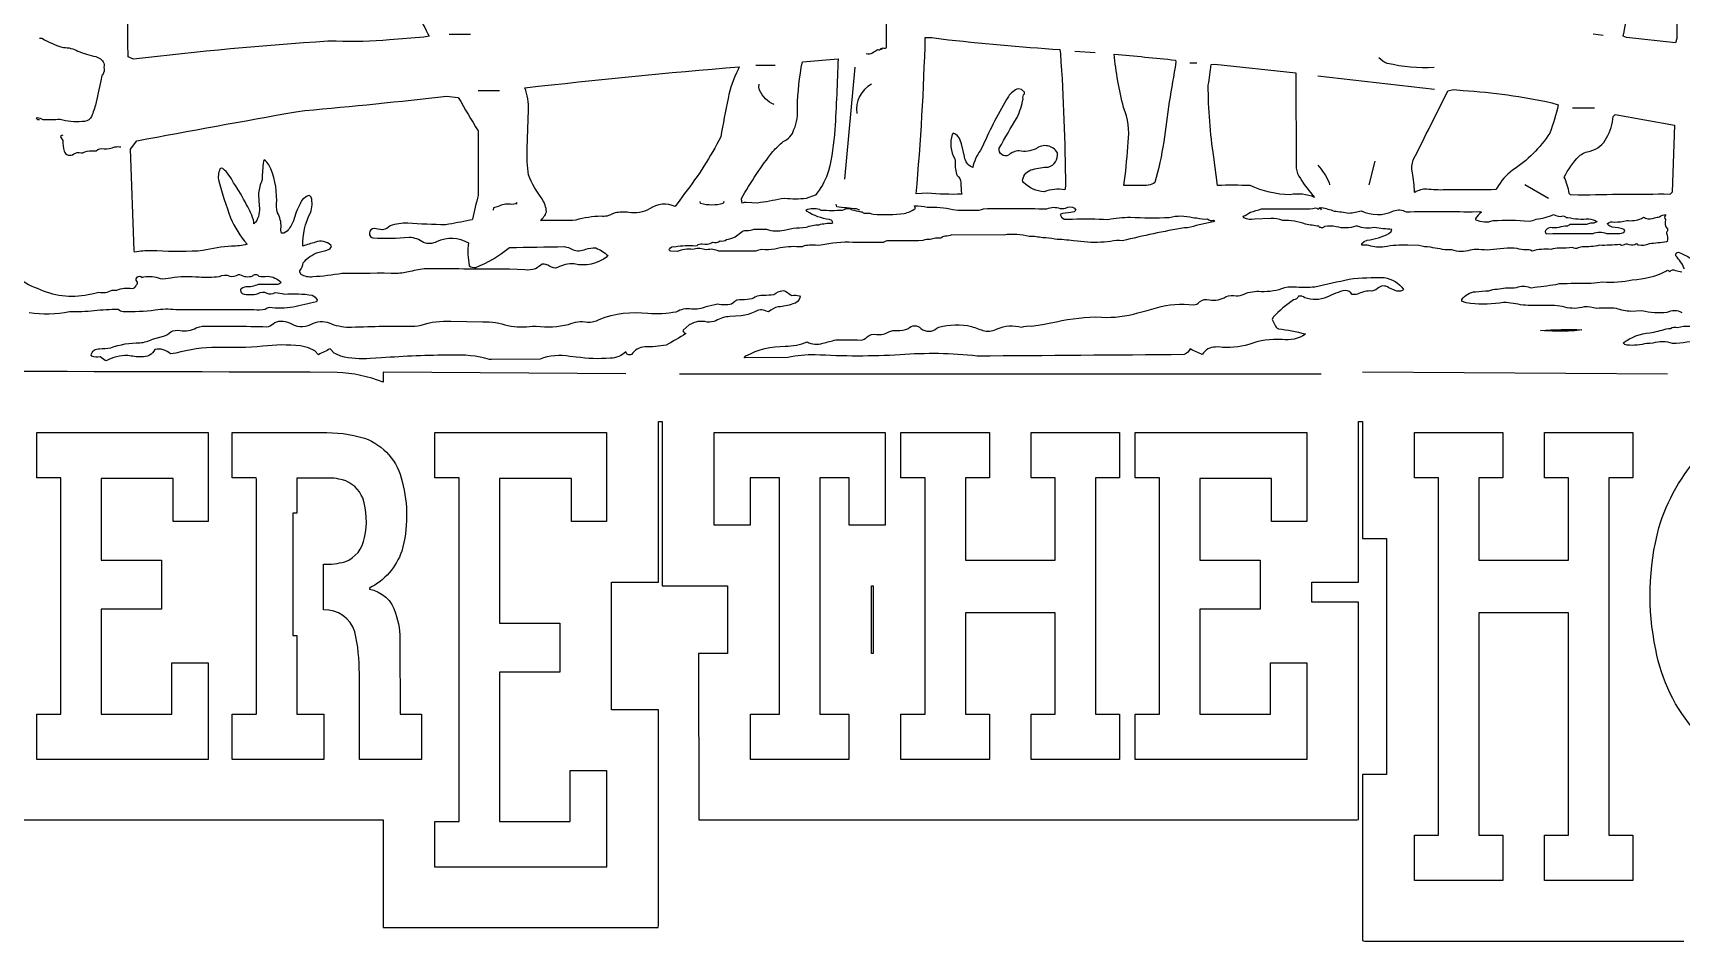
# Model space of a CAD drawing. Extents: x 0.8 to 37.1, y 0.9 to 38.3.
# Drawn here: x 15.48 to 27.27, y 20.42 to 26.91 of the extents above; entities that cross this region are included whole.
import ezdxf

# ---------------------------------------------------------------- set-up
doc = ezdxf.new("R2010")
doc.units = 0
doc.linetypes.add('0', pattern=[0])
doc.layers.add('1', color=7, linetype='0')

msp = doc.modelspace()

# ---------------------------------------------------------------- linework, layer by layer
at = {"layer": '1'}
for p, q in [((18.452263, 26.904205), (18.605034, 26.904205)), ((26.636284, 26.907944), (26.709206, 26.897537)), ((22.927986, 26.782944), (23.073814, 26.772537)), ((20.646706, 26.681992), (20.785606, 26.681992)), ((21.355064, 26.668365), (21.282158, 25.866272)), ((23.750908, 26.699615), (23.802986, 26.699615)), ((24.667564, 26.605865), (25.500908, 26.512115)), ((18.660591, 26.501434), (18.813377, 26.501434)), ((26.490456, 26.376694), (26.646706, 26.376694)), ((25.075447, 25.995178), (25.033104, 25.827454)), ((26.316994, 25.729675), (26.147682, 25.827454)), ((24.692268, 24.471939), (20.099876, 24.471939)), ((27.168343, 24.471939), (24.987144, 24.487808))]:
    msp.add_line(p, q, dxfattribs=at)
for points in [[(16.15583, 26.773909, -0.02275), (16.167046, 27.292971), (16.169477, 27.375727), (16.170525, 27.458511), (16.198296, 27.47348, 0.009543), (17.748619, 27.68248), (17.800467, 27.632086, -0.064839), (18.133032, 27.206226, -0.018976), (18.308968, 26.891327), (18.271141, 26.883774), (18.026039, 26.863144, -0.036324), (17.643438, 26.854904), (17.585308, 26.854103, 0.012791), (16.193424, 26.726166), (16.156303, 26.742233)], [(26.85273, 26.891296, -0.021559), (26.965965, 27.378662, 0.137972), (27.082314, 27.601837), (27.092293, 27.604111), (27.217247, 27.591232), (27.220772, 27.572388), (27.221703, 27.495071, -0.012513), (27.236828, 26.9816), (27.235069, 26.872498), (27.225273, 26.843216), (26.876076, 26.881241)], [(22.804405, 26.05603, 0.45452), (22.651381, 26.085011, -0.168383), (22.529713, 26.070507, 0.174423), (22.453831, 26.039373, -0.64114), (22.388857, 26.087992, -0.009546), (22.515305, 26.309202, 0.076529), (22.558397, 26.442669, -0.297006), (22.568748, 26.478668), (22.567924, 26.490692), (22.546928, 26.509583), (22.525246, 26.514389, 0.177731), (22.453613, 26.459368, 0.033379), (22.271446, 26.10643), (22.252251, 26.071243, 0.112379), (22.19915, 25.950668, -0.256031), (22.142632, 26.013039), (22.138481, 26.028427), (22.118538, 26.119034), (22.109673, 26.146255, 0.28615), (22.057457, 26.195282), (22.051353, 26.187256, 0.20289), (22.06942, 26.012741), (22.072334, 26.001648, 0.06059), (22.081352, 25.903244), (22.087303, 25.893326, -0.208876), (22.114586, 25.843872), (22.116066, 25.779068), (22.119637, 25.759933, -0.028298), (21.873102, 25.766216), (21.833569, 25.765837), (21.794106, 25.763458, 0.015042), (21.859428, 26.881577), (21.905693, 26.88089), (21.971809, 26.870529, 0.009293), (22.822456, 26.793869), (22.826042, 26.763763, -0.015631), (22.861872, 25.818283), (22.857414, 25.791367, 0.123346), (22.709831, 25.777664, -0.175551), (22.561918, 25.842453), (22.557589, 25.851282), (22.555092, 25.860794, -0.327188), (22.628838, 25.937019, -0.06333), (22.738743, 25.954184, 0.387432)], [(19.622154, 25.619827, -0.175697), (19.539749, 25.602446, 0.060623), (19.359657, 25.57428), (19.334877, 25.57132), (19.105278, 25.570816, 0.119681), (19.149467, 25.633408, 0.126083), (19.117188, 25.726315, -0.062436), (19.020546, 25.897354, -0.046455), (19.011726, 26.086136), (19.020439, 26.362259, 0.088881), (18.994774, 26.521103, -0.007502), (20.526955, 26.671387), (20.520409, 26.651703, 0.074342), (20.448805, 26.445574, 0.008946), (20.396156, 26.169861, -0.046161), (20.137123, 25.764832), (20.103462, 25.718033), (20.070534, 25.670715, 0.278792), (19.886147, 25.654634, -0.161624), (19.738441, 25.629196, 0.091236), (19.639828, 25.625931)], [(20.979912, 26.707077), (21.235435, 26.728958, -0.004084), (21.21299, 26.220783, -0.038746), (21.167339, 25.926453, -0.091361), (21.085962, 25.770813), (21.076591, 25.754547, -0.094109), (21.070595, 25.754135), (21.007103, 25.729126, -0.050995), (20.853081, 25.72905), (20.82795, 25.727554, -0.022885), (20.659767, 25.696671), (20.577644, 25.700119, 0.082561), (20.54789, 25.696503, -0.036128), (20.544304, 25.72818, -0.040122), (20.768404, 26.064209, -0.03641), (20.842278, 26.136841, 0.22325), (20.919844, 26.222496, 0.122027), (20.944748, 26.381548, -0.044734)], [(23.308571, 26.098465), (23.310799, 26.131266, 0.131635), (23.27758, 26.37999, -0.038988), (23.210609, 26.761765, -0.002924), (23.649057, 26.719315), (23.652504, 26.704758, 0.013238), (23.564785, 26.134176, -0.030854), (23.502037, 25.843063, -0.1592), (23.404211, 25.822008, 0.000509), (23.280479, 25.822359, 0.01365)], [(23.923317, 26.025269, -0.038371), (23.883842, 26.539642, 0.016997), (23.90374, 26.687332), (23.931145, 26.690277), (24.51107, 26.628983), (24.511467, 25.945938, 0.115663), (24.542614, 25.87262, 0.052614), (24.644508, 25.736984, 0.150412), (24.469299, 25.755596, -0.105464), (24.182564, 25.821732, 0.013408), (23.949272, 25.822357)], [(17.513664, 25.343491, 0.006728), (17.58869, 25.363493, 0.162108), (17.610588, 25.385361), (17.606819, 25.394394, 0.296386), (17.495729, 25.416183, 0.019051), (17.406029, 25.388885, -0.128361), (17.46104, 25.627666, 0.142514), (17.466774, 25.739044), (17.453255, 25.751343, 0.240693), (17.386803, 25.691582, 0.069427), (17.338865, 25.569401, -0.089933), (17.293907, 25.495529), (17.270409, 25.480515), (17.25251, 25.480118, -0.106662), (17.250547, 25.524113, 0.135233), (17.225645, 25.627178, -0.110606), (17.218992, 25.715942, 0.116932), (17.162918, 25.970657, 0.108896), (17.130013, 26.0047), (17.12429, 25.994888, 0.019526), (17.114784, 25.865555), (17.111015, 25.848816, 0.104492), (17.088661, 25.756165), (17.093742, 25.67598, -0.178591), (17.068535, 25.559311), (17.056129, 25.549103), (17.056587, 25.561096, 0.082562), (17.003044, 25.683578, 0.043141), (16.910759, 25.84108, 0.115297), (16.832832, 25.943405), (16.821983, 25.945602), (16.812904, 25.940384, 0.148199), (16.804146, 25.853119, 0.017409), (16.889103, 25.591051, 0.078852), (17.00695, 25.402023, -0.064934), (16.896778, 25.388306, 0.040449), (16.690056, 25.356689), (16.655342, 25.352386, -0.021075), (16.319315, 25.35578, 0.043705), (16.202858, 25.344742), (16.199898, 25.358292), (16.174309, 26.083191), (16.218494, 26.141911, -0.001115), (17.356445, 26.350145), (17.420076, 26.358635, 0.006759), (18.434778, 26.46106), (18.518364, 26.452713, 0.010094), (18.660439, 26.212357), (18.660789, 25.751648, 0.013149), (18.620155, 25.58107), (18.616615, 25.575638), (18.600288, 25.57431, -0.013564), (18.427864, 25.54068, -0.014037), (18.15658, 25.552559, 0.075477), (18.029762, 25.534576, -0.173742), (17.977058, 25.505524), (17.929619, 25.511917, 0.930524), (17.899626, 25.449224), (17.907383, 25.446844, 0.035889), (18.166264, 25.452654, -0.147498), (18.268496, 25.416885, 0.208172), (18.365868, 25.422161, -0.258597), (18.590462, 25.411011, 0.081959), (18.596947, 25.24855, 0.234053), (18.643135, 25.23608, 0.076946), (18.88456, 25.378357, -0.000351), (19.275848, 25.384613, -0.115595), (19.335495, 25.363533, 0.193497), (19.430904, 25.366463, -0.103333), (19.502083, 25.375275, -0.085636), (19.587868, 25.321136), (19.582085, 25.311478, -0.218316), (19.346329, 25.260969, 0.150594), (19.228334, 25.235147, -0.264007), (19.170908, 25.245445, 0.161368), (19.117744, 25.258606, 0.018254), (19.070717, 25.225388, -0.077955), (18.994377, 25.218063), (18.885353, 25.224762, -0.004607), (18.303164, 25.226995, 0.056797), (18.187195, 25.209734, -0.043761), (18.088432, 25.19368, 0.002161), (17.685999, 25.193024, -0.032423), (17.47846, 25.168531, -0.168317), (17.39341, 25.185394), (17.383492, 25.202881), (17.385735, 25.212799, 0.14999), (17.408318, 25.269821, -0.133183)], [(25.344261, 25.913315, -0.138385), (25.350626, 26.006193, 0.001258), (25.597923, 26.498232), (25.637428, 26.509109), (25.706234, 26.501802, -0.036502), (26.340492, 26.414551), (26.387474, 26.398926, -0.032488), (26.32729, 26.196835, -0.105357), (26.05938, 25.931612, 0.10984), (25.949043, 25.803162), (25.941231, 25.794403), (25.906898, 25.791306), (25.578667, 25.79071, -0.043831), (25.446272, 25.796202, 0.142044), (25.362267, 25.772598), (25.359138, 25.775528, 0.03613)], [(26.794975, 26.330215), (27.21859, 26.253113), (27.20182, 25.77475), (27.185858, 25.758911, 0.006148), (26.530376, 25.752123), (26.474495, 25.754196), (26.465706, 25.765152, 0.075697), (26.430092, 25.882828, -0.075455), (26.53598, 26.031641, -0.139166), (26.616297, 26.068316, 0.224321), (26.733257, 26.162659, 0.115669), (26.779228, 26.316772)], [(22.91288, 25.582397, -0.017506), (23.165871, 25.579834, -0.036863), (23.326689, 25.595228, 0.020483), (23.60482, 25.593323, -0.136942), (23.771198, 25.592485), (23.786182, 25.591089), (23.801231, 25.591324, 0.123749), (23.877693, 25.58371, 0.298733), (23.921099, 25.573807), (23.925709, 25.571522), (23.928764, 25.567383), (23.917549, 25.562271), (23.797005, 25.537048, -0.114669), (23.713293, 25.51967, 0.017967), (23.270958, 25.426285, 0.083177), (23.183878, 25.421913), (23.139385, 25.417749, -0.064134), (22.948524, 25.424314), (22.919868, 25.426764, 0.021725), (22.786446, 25.437286, 0.081513), (22.69973, 25.446854, 0.058498), (22.603477, 25.45787, 0.099264), (22.421898, 25.467926), (22.049187, 25.46814, -0.105579), (22.000427, 25.458839, 0.117399), (21.971153, 25.445755, 0.119864), (21.894966, 25.43512, 0.183308), (21.8424, 25.427765, -0.014727), (21.585625, 25.426956), (21.576683, 25.424805, -0.236259), (21.538643, 25.414627), (21.340385, 25.415421, 0.063814), (21.112005, 25.394285), (21.086123, 25.39282, 0.097821), (20.992992, 25.389498), (20.977135, 25.383377), (20.938753, 25.384533, 0.075337), (20.782757, 25.366531, -0.067077), (20.689785, 25.363836, 0.098409), (20.647636, 25.351486, 0.002742), (20.381584, 25.352707, 0.165039), (20.295324, 25.362581), (20.279938, 25.364138, 0.193998), (20.195, 25.363922, 0.135581), (20.085106, 25.35112), (20.037819, 25.353317, -0.648966), (20.028101, 25.367155, -0.354016), (20.067955, 25.384323, -0.071254), (20.217253, 25.390797), (20.226892, 25.39324, -0.246321), (20.263327, 25.40452, 0.198934), (20.338219, 25.41684, 0.205223), (20.392326, 25.425125, 0.214296), (20.436333, 25.435928, 0.069244), (20.497978, 25.454224), (20.548988, 25.491928, -0.243143), (20.582062, 25.499176, 0.09262), (20.63282, 25.510162), (20.722832, 25.509109, 0.133367), (20.849783, 25.503035), (20.882101, 25.509295), (20.913853, 25.517981, 0.009805), (21.006264, 25.522919, -0.102664), (21.098824, 25.541641, -0.083495), (21.1912, 25.551804), (21.19857, 25.557266), (21.189705, 25.570633), (21.173759, 25.579025, -0.112715), (21.013512, 25.63707), (21.007393, 25.648102, -0.159277), (21.103218, 25.653046), (21.106514, 25.648926), (21.112907, 25.646042, 0.021509), (21.266678, 25.645983, -0.12106), (21.317238, 25.657816), (21.324089, 25.654409), (21.32975, 25.649261, -0.032229), (21.398272, 25.632706), (21.408531, 25.633194, 0.382175), (21.43784, 25.625406, -0.08918), (21.487389, 25.616669, 0.047129), (21.709162, 25.622482, 0.098453), (21.788826, 25.658066), (21.782707, 25.676208, -0.074472), (21.87368, 25.666168, -0.077235), (22.056707, 25.650206), (22.091799, 25.646278, 0.012043), (22.245169, 25.646683), (22.260607, 25.650566), (22.275505, 25.656174, -0.01079), (22.728136, 25.655153, -0.201582), (22.823923, 25.657539), (22.836784, 25.656662), (22.849638, 25.657635), (22.862223, 25.660437, -0.299512), (22.926649, 25.659544), (22.931864, 25.653038), (22.935448, 25.645508), (22.92466, 25.634491), (22.899895, 25.62822), (22.841667, 25.621048), (22.824898, 25.615707, 0.247945), (22.852667, 25.581547), (22.860542, 25.58049)], [(25.310936, 25.394547, 0.061381), (25.143963, 25.382544, -0.117004), (25.032997, 25.392757, 0.073403), (24.981087, 25.395493), (24.982384, 25.407928), (24.997917, 25.42131), (25.021461, 25.430634, 0.07125), (25.176552, 25.477829), (25.192543, 25.491959), (25.197716, 25.507843, -0.028205), (25.072029, 25.520647, -0.132203), (24.950127, 25.531403), (24.939568, 25.531662, -0.158838), (24.799265, 25.527382, 0.094124), (24.715172, 25.52803, -0.468363), (24.673668, 25.530487, 0.00481), (24.580025, 25.544403, 0.111089), (24.416847, 25.572128, 0.113691), (24.33149, 25.585159), (24.215294, 25.58078, -0.161081), (24.138145, 25.590363), (24.134071, 25.601974, 0.068805), (24.184959, 25.632202, 0.015988), (24.264671, 25.654556, -0.007359), (24.609152, 25.655548), (24.630634, 25.658289), (24.651802, 25.662857), (24.660393, 25.661072, 0.778465), (24.681602, 25.666077), (24.691628, 25.647064, -0.117986), (24.693489, 25.66362, -0.055304), (24.784462, 25.639313, -0.019339), (24.889595, 25.624283, 0.040529), (24.978249, 25.641739, 0.235384), (25.209436, 25.640955, -0.212836), (25.298775, 25.634018, -0.010697), (25.772011, 25.633514), (25.82621, 25.635071), (25.837334, 25.631927, 0.057903), (25.794624, 25.586884), (25.794846, 25.581974), (25.796972, 25.577543, 0.199449), (25.921776, 25.571091, -0.036217), (26.178743, 25.567762, 0.101843), (26.230049, 25.581894, 0.099418), (26.354111, 25.615179, 0.236205), (26.423098, 25.604324, -0.20941), (26.44413, 25.593857), (26.456177, 25.594337, 0.087626), (26.605238, 25.584299, -0.126957), (26.665916, 25.563004), (26.661524, 25.561956, -0.148469), (26.619129, 25.551653), (26.604048, 25.547714), (26.589439, 25.542282, -0.005699), (26.476892, 25.544037, 0.145762), (26.453819, 25.531662, 0.090226), (26.39189, 25.52084, -0.067303), (26.328894, 25.521471, 0.262351), (26.293571, 25.49324), (26.295174, 25.48201), (26.306602, 25.476868, -0.006763), (26.636086, 25.478701, -0.215868), (26.732368, 25.477982, 0.018375), (26.840736, 25.480118), (26.85717, 25.485779), (26.863991, 25.496429), (26.859657, 25.508057, 0.053982), (26.772066, 25.524809, -0.126016), (26.741737, 25.542648), (26.740532, 25.550232, -0.256291), (26.788637, 25.560932, 0.074906), (26.877251, 25.572189, 0.128784), (26.983513, 25.585983, -0.524823), (27.011602, 25.588238, 0.21327), (27.076794, 25.591362, -0.015612), (27.111549, 25.597809, -0.241603), (27.156395, 25.61261), (27.147636, 25.595337, 0.241775), (27.15522, 25.578232, 0.28752), (27.168362, 25.51108, -0.27755), (27.162956, 25.488235), (27.161354, 25.481232, -0.154153), (27.166449, 25.421654), (27.162308, 25.418301, -0.006562), (27.038216, 25.404692, -0.167399), (26.959908, 25.396011, 0.590319), (26.936304, 25.398558, -0.219301), (26.882708, 25.402403, 0.226994), (26.859613, 25.396891, -0.283456), (26.827629, 25.399902, -0.032345), (26.682686, 25.394318, -0.06667), (26.558754, 25.383209), (26.529808, 25.375458, -0.324806), (26.490242, 25.379364, -0.072098), (26.396107, 25.374992, 0.062397), (26.333458, 25.364166, 0.095907), (26.201088, 25.353302, 0.165284), (26.153326, 25.362141, -0.119674), (26.094643, 25.372192, 0.053638), (25.900215, 25.360989, -0.048902), (25.818993, 25.365372), (25.785988, 25.364716), (25.757729, 25.359665, -0.167934), (25.626945, 25.36174), (25.61393, 25.362778, -0.137311), (25.542168, 25.370132, -0.070797), (25.472664, 25.381683, -0.078459), (25.390251, 25.393829)], [(25.174553, 25.090988, 0.37438), (25.094185, 25.085779, -0.225668), (25.03784, 25.067802, 0.103592), (24.950821, 25.044878, -0.099099), (24.913765, 25.042297, 0.263775), (24.86372, 25.071627, 0.074096), (24.731718, 25.022406, -0.187588), (24.574394, 25.018707, 0.255928), (24.530205, 25.029343, -0.255335), (24.492592, 25.004913, 0.04219), (24.348412, 24.881271), (24.340431, 24.863495), (24.358681, 24.825851, 0.197875), (24.386541, 24.798008, -0.023123), (24.575752, 24.76091), (24.578636, 24.757523, -0.182369), (24.412331, 24.719652, 0.112719), (24.173622, 24.68512, -0.103607), (23.958443, 24.667099), (23.936531, 24.666534, 0.283356), (23.84095, 24.612518, -0.010906), (23.755165, 24.652908, -0.139407), (23.711876, 24.612793, -0.000599), (22.230665, 24.601412, 0.049116), (21.678585, 24.610237, -0.028724), (21.070215, 24.611488, 0.047361), (20.876747, 24.592102), (20.562889, 24.589951), (20.576378, 24.60257, -0.130176), (20.856934, 24.672068, 0.089604), (21.013695, 24.703812, 0.203709), (21.125895, 24.694143, 0.012352), (21.219856, 24.718414, -0.021956), (21.396357, 24.715878, 0.182589), (21.443014, 24.738791, -0.238375), (21.511114, 24.755718, 0.156239), (21.599159, 24.775726, -0.130426), (21.657057, 24.785318, 0.084889), (21.73806, 24.798294, -0.460463), (21.828176, 24.798904, 0.358626), (21.942787, 24.801331), (21.955742, 24.808487, -0.124525), (22.189791, 24.81399, 0.014724), (22.283871, 24.781626, 0.164107), (22.373442, 24.797207, -0.173073), (22.547676, 24.807755, -0.137259), (22.617989, 24.816391), (22.697044, 24.827866), (22.757729, 24.839096, -0.046526), (23.077171, 24.883087), (23.119354, 24.880381, 0.092125), (23.380634, 24.911804), (23.447395, 24.928797), (23.513771, 24.947235, -0.102262), (23.778776, 24.968317, 0.200202), (23.821278, 24.988972, -0.253813), (23.892185, 25.004526, 0.187363), (24.011957, 25.027103, -0.149002), (24.084063, 25.033243, 0.128614), (24.139458, 25.045881, -0.111457), (24.261189, 25.064783, 0.099961), (24.430916, 25.092361, -0.090802), (24.515274, 25.096495, 0.020459), (24.645607, 25.097229, 0.000434), (24.892542, 25.152803, -0.036223), (25.143143, 25.163534, -0.20294), (25.280296, 25.078629), (25.273201, 25.070724, -0.169626), (25.219856, 25.070282)], [(20.299522, 24.844772, 0.211231), (20.170723, 24.825165), (20.126534, 24.787567), (20.12516, 24.782227, 0.099294), (20.146996, 24.762726, -0.023285), (20.004448, 24.681015, -0.062714), (19.851877, 24.668442, 0.219073), (19.756983, 24.614422, -0.562043), (19.717737, 24.633255, -0.201003), (19.60449, 24.587362, -0.063489), (19.362022, 24.595184), (19.316063, 24.59935, 0.132928), (19.102867, 24.580017), (18.755257, 24.577469), (18.742149, 24.578217, 0.085615), (18.464108, 24.607653, 0.021353), (17.968012, 24.58847), (17.886602, 24.584919, -0.080278), (17.6782, 24.600555), (17.631126, 24.622162), (17.601021, 24.652908, 0.005128), (17.516945, 24.612015), (17.491478, 24.638397), (17.446373, 24.661407), (17.388481, 24.674942, 0.058703), (17.119555, 24.671774, -0.031614), (16.791405, 24.664436, 0.060289), (16.497124, 24.623779), (16.460167, 24.617142, 0.24393), (16.347618, 24.649857, -0.31887), (16.251657, 24.596554, -0.056774), (16.153908, 24.606537, 0.121693), (15.998894, 24.568497), (15.992622, 24.569672), (15.955116, 24.596085, -0.126226), (15.896126, 24.600616), (15.892845, 24.6091, -0.415693), (15.951079, 24.653107, -0.012018), (16.031807, 24.660614, -0.095406), (16.239931, 24.69647, 0.084296), (16.330727, 24.72258), (16.409813, 24.74527, 0.124448), (16.46142, 24.774551, -0.206163), (16.527754, 24.783743, 0.158213), (16.643888, 24.803787), (16.665659, 24.810127), (16.687843, 24.814819, -0.011341), (17.147907, 24.811607, 0.160579), (17.192682, 24.833797, -0.281233), (17.309563, 24.839066), (17.326088, 24.832138, 0.284677), (17.481499, 24.837433, -0.20927), (17.610527, 24.832153, 0.088648), (17.754633, 24.808819, -0.015634), (18.206291, 24.815506), (18.229027, 24.81813), (18.251488, 24.822495, -0.101937), (18.465736, 24.850845), (18.693123, 24.847672, -0.084569), (18.87355, 24.819662, 0.078224), (19.048866, 24.815964), (19.076317, 24.816086, 0.086455), (19.306419, 24.828079, -0.165114), (19.442135, 24.843996, 0.138812), (19.52619, 24.864763, -0.122656), (19.87491, 24.908371, 0.070015), (20.078011, 24.919373, -0.172288), (20.186312, 24.941029, 0.120358), (20.291059, 24.955793, -0.047033), (20.373329, 24.974869, 0.104131), (20.47213, 24.975632), (20.482689, 24.981812, -0.276291), (20.548449, 25.007156, 0.035748), (20.619957, 25.013107, -0.168355), (20.704166, 25.038065, 0.02196), (20.774895, 25.042694, -0.105882), (20.842384, 25.071011), (20.851313, 25.069107), (20.85955, 25.06517), (20.89904, 25.037415), (20.905342, 25.035919, -0.133184), (20.958733, 25.032257), (20.963631, 25.025909, -0.314268), (20.911505, 24.974655, -0.068722), (20.807579, 24.953157, 0.157853), (20.737831, 24.917816), (20.720573, 24.922394, 0.310802), (20.639208, 24.918079, -0.07494), (20.542793, 24.889664), (20.461723, 24.884827, 0.126848), (20.360893, 24.854145, -0.10654)], [(26.485771, 24.78241, -0.028832), (26.261375, 24.785126, -0.020087), (26.556496, 24.790741, -0.031501)], [(18.254982, 22.041473), (18.255196, 21.716446), (17.81382, 21.716446), (17.810387, 21.717255), (17.810295, 22.330231, 0.058528), (17.778278, 22.630451, 0.333462), (17.554344, 22.786819), (17.55442, 23.11322, 0.074587), (17.707047, 23.131107, 0.278355), (17.846483, 23.303778, 0.14016), (17.834106, 23.587296), (17.824324, 23.607691, 0.235923), (17.663837, 23.722656, 0.059593), (17.596046, 23.729431), (17.362328, 23.72966), (17.362206, 23.478226), (17.335609, 23.478241), (17.335579, 22.603287), (17.36219, 22.603287), (17.362328, 22.042236), (17.363823, 22.041473), (17.556847, 22.041473), (17.556862, 21.718933), (17.555962, 21.716446), (16.902885, 21.716446), (16.901146, 21.718216), (16.901146, 22.041397), (17.072014, 22.041473), (17.073799, 22.042313), (17.073799, 23.722534), (17.073204, 23.729874), (16.901299, 23.729874), (16.901192, 24.054901), (17.539162, 24.054901, -0.079966), (17.84741, 24.014553, -0.260453), (18.11623, 23.704851, -0.134312), (18.113873, 23.206251, -0.193995), (17.882088, 22.941925), (17.881966, 22.935242, -0.292939), (18.068897, 22.763201, -0.092816), (18.100868, 22.555405), (18.101509, 22.041473)], [(27.779625, 22.080856), (27.779625, 21.679413, -0.180966), (27.374065, 21.91408, -0.140104), (27.084824, 22.503906, -0.117291), (27.107784, 23.373934, -0.119681), (27.411766, 23.903448, -0.149397), (27.772926, 24.089417), (27.779625, 24.088013), (27.779625, 23.689346, 0.123556), (27.608643, 23.588327, 0.137116), (27.41819, 23.289848, 0.110003), (27.357628, 22.743486, 0.149297), (27.561052, 22.222927, 0.14139)]]:
    msp.add_lwpolyline(points, format="xyb", close=True, dxfattribs=at)
for points in [[(21.436775, 26.765335, 0.195737), (21.481586, 26.771494, -0.036117), (21.518013, 26.794006, 0.569462), (21.540627, 26.80394), (21.548607, 26.796051, -0.581826), (21.563612, 26.804382, 0.400324), (21.581383, 26.811695, -0.004868), (21.581017, 27.040497, -0.123072), (21.579369, 27.135544, -0.099321), (21.57527, 27.212141, 0.362287), (21.555489, 27.238792, 0.22198), (21.524422, 27.226395, 0.360296), (21.495628, 27.208588), (21.490685, 27.209763)], [(15.521706, 26.876434, -0.102879), (15.539504, 26.875565, 0.068158), (15.694344, 26.80867, -0.134236), (15.795904, 26.783827, 0.036773), (15.924385, 26.743805), (15.950035, 26.732239, -0.339068), (15.983452, 26.667526, -0.17246), (15.97499, 26.614893), (15.969124, 26.607895), (15.961736, 26.570503, 0.00834), (15.922579, 26.397133, -0.042497), (15.887744, 26.303772, -0.257969), (15.826661, 26.2791, -0.087249), (15.669228, 26.293945, -0.016569), (15.549497, 26.292624, 0.114427), (15.50731, 26.305397), (15.498405, 26.303741, 0.293372), (15.521706, 26.293091)], [(25.498711, 26.666, -0.074947), (25.164513, 26.6957, -0.116543), (25.103645, 26.735825)], [(20.777107, 26.400421, -0.179432), (20.672768, 26.503784), (20.668983, 26.524872), (20.671288, 26.547195)], [(15.688377, 26.181976), (15.675835, 26.177979), (15.673103, 26.171082), (15.676628, 26.162415), (15.688133, 26.143997, 0.023803), (15.697474, 26.067533, 0.504049), (15.766582, 26.047808, -0.214466), (15.820246, 26.055433), (15.832047, 26.056965, -0.168348), (15.89737, 26.069033), (15.912082, 26.06963), (15.92675, 26.070892, -0.243823), (15.983961, 26.085245, 0.123957), (16.061317, 26.097647, -0.087724), (16.105034, 26.098648)], [(24.666283, 25.967178, -0.079415), (24.748039, 25.843307), (24.750938, 25.827454)], [(20.417305, 25.708679), (20.414116, 25.69339, -0.137374), (20.251198, 25.693375), (20.247993, 25.708679)], [(18.93589, 25.687714), (18.937401, 25.699417, -0.259021), (18.888809, 25.688251, 0.156224), (18.804449, 25.671688), (18.787615, 25.666271), (18.770485, 25.66188), (18.766594, 25.645813)], [(21.390831, 25.645813), (21.367165, 25.654678, -0.015473), (21.225151, 25.67038), (21.221519, 25.687714)], [(27.290428, 25.226349, 0.075718), (27.228201, 25.31966, -0.527965), (27.248074, 25.34503, -0.034393), (27.407188, 25.260193)], [(15.354164, 25.183334, 0.131545), (15.505932, 25.087711, 0.171481), (15.87004, 25.043446), (15.908501, 25.050488), (15.946831, 25.058212, 0.163705), (16.040855, 25.073029), (16.074699, 25.072845, -0.165757), (16.184437, 25.084772, 0.303954), (16.216421, 25.11157, 0.544164), (16.217325, 25.137186, -0.841773), (16.254265, 25.167221), (16.254448, 25.1633), (16.267525, 25.169724, -0.114765), (16.386185, 25.15744, 0.108564), (16.460619, 25.162363, -0.061586), (16.664043, 25.167841, 0.035412), (16.807472, 25.170609, -0.256289), (16.882639, 25.173458, 0.184822), (16.945869, 25.18573), (16.953896, 25.185608, 0.218255), (17.047264, 25.175095, -0.509539), (17.090462, 25.174438, 0.08582), (17.153372, 25.173115, -0.200581), (17.250542, 25.127747), (17.239616, 25.11879), (17.225624, 25.114014, 0.007102), (17.08651, 25.113663, -0.109837), (16.997683, 25.096384, 0.113003), (16.959785, 25.079605, 0.319033), (16.972986, 25.048512, 0.128379), (17.086967, 25.04863, -0.318777), (17.147497, 25.052235, 0.249738), (17.207588, 25.057068, -0.032817), (17.275017, 25.045959, -0.062653), (17.472858, 25.036657, -0.182411), (17.508751, 25.004196), (17.50367, 24.990479, 0.008457), (17.336477, 24.952198, -0.077197), (17.164452, 24.948746, 0.184449), (17.137749, 24.935226, -0.091351), (17.055779, 24.932785), (16.497093, 24.933228, 0.072233), (16.350227, 24.929279, -0.031228), (16.121628, 24.918324, -0.127193), (16.085686, 24.934006, 0.03831), (15.913679, 24.924997, -0.031079), (15.736005, 24.918573, -0.08269), (15.447929, 24.910568, 0.187662)], [(27.273775, 24.911636, 0.251043), (27.164604, 24.913391, -0.073631), (26.986565, 24.924438), (26.906929, 24.921783, -0.089467), (26.803658, 24.942703, 0.033011), (26.662331, 24.943146, 0.069828), (26.573174, 24.953415, -0.134639), (26.434969, 24.951757, 0.06959), (26.285362, 24.963577, -0.017413), (26.135521, 24.966095, 0.037712), (25.996834, 24.985275, -0.062986), (25.760685, 24.976913, -0.04464), (25.698433, 24.993607), (25.698357, 25.006653, -0.228907), (25.795393, 25.06217, -0.024316), (25.889732, 25.069138, -0.110098), (25.949913, 25.080658, -0.072744), (26.07299, 25.090042), (26.088936, 25.092621, -0.202026), (26.184181, 25.093094), (26.19639, 25.091005, 0.000777), (26.370829, 25.11441), (26.395653, 25.120972, -0.004323), (26.622297, 25.12409), (26.664919, 25.127844), (26.707359, 25.133255, 0.079125), (26.917366, 25.148499, 0.102235), (27.157524, 25.208315), (27.164375, 25.214951), (27.168663, 25.215973), (27.185051, 25.207825, -0.390042), (27.226009, 25.213806, 0.050922), (27.270836, 25.205215)], [(27.405632, 24.724609, -0.081182), (27.205833, 24.692276, 0.1525), (27.064451, 24.693396), (27.043123, 24.692022), (27.021767, 24.69281, -0.085828), (26.880318, 24.680206), (26.862572, 24.685699), (26.852654, 24.696945, -0.133965), (27.042181, 24.768969, 0.052715), (27.160318, 24.797716), (27.175079, 24.799629), (27.189964, 24.799484, -0.213836), (27.240837, 24.806213, -0.085317), (27.329319, 24.816849, 0.062676)], [(19.715935, 24.474701), (17.980736, 24.487762), (17.980736, 24.415909, 0.082304), (17.651031, 24.485338, 0.000927), (11.469143, 24.494923)]]:
    msp.add_lwpolyline(points, format="xyb", dxfattribs=at)
msp.add_lwpolyline([(13.673958, 21.283524), (17.980156, 21.283539), (17.980736, 21.274979), (17.980736, 20.514252), (19.948723, 20.513885), (19.949364, 20.533615), (19.949379, 22.070648), (19.614967, 22.070984), (19.614922, 22.984634), (19.949379, 22.98468), (19.949379, 24.13327), (19.976967, 24.13327), (19.977455, 22.959305), (20.445137, 22.959259), (20.445107, 22.474426), (20.23748, 22.474014), (20.237999, 21.283539), (24.948006, 21.283539), (24.959129, 21.286102), (24.959114, 22.828674), (24.958458, 22.840591), (24.624702, 22.840927), (24.624687, 22.983749), (24.625572, 22.98468), (24.957146, 22.98468), (24.959114, 22.988144), (24.95919, 24.133255), (24.987007, 24.13327), (24.987144, 23.300598), (24.987892, 23.296967), (25.159142, 23.296967), (25.159798, 23.288834), (25.159813, 21.61441), (25.158882, 21.608566), (24.987663, 21.608582), (24.987144, 20.420853), (25.001976, 20.417694), (27.285988, 20.417694)], dxfattribs=at)
for points in [[(16.729561, 23.417572), (16.478188, 23.417572), (16.478188, 23.726746), (15.963432, 23.726746), (15.963432, 23.141693), (16.395088, 23.141693), (16.395088, 22.791351), (15.963432, 22.791351), (15.963432, 22.041473), (16.469429, 22.041473), (16.469429, 22.407684), (16.729561, 22.407684), (16.729561, 21.716446), (15.502251, 21.716446), (15.502251, 22.041473), (15.674919, 22.041473), (15.674919, 23.729874), (15.502251, 23.729874), (15.502251, 24.054901), (16.729561, 24.054901)], [(19.578682, 23.417572), (19.327324, 23.417572), (19.327324, 23.726746), (18.812599, 23.726746), (18.812599, 22.692154), (19.244255, 22.692154), (19.244255, 22.341766), (18.812599, 22.341766), (18.812599, 21.27182), (19.318581, 21.27182), (19.318581, 21.638077), (19.578682, 21.638077), (19.578682, 20.946838), (18.351387, 20.946838), (18.351387, 21.27182), (18.52404, 21.27182), (18.52404, 23.729874), (18.351387, 23.729874), (18.351387, 24.054901), (19.578682, 24.054901)], [(21.572105, 23.392227), (21.315269, 23.392227), (21.315269, 23.729874), (21.104332, 23.729874), (21.104332, 22.041473), (21.313072, 22.041473), (21.313072, 21.716446), (20.608162, 21.716446), (20.608162, 22.041473), (20.815819, 22.041473), (20.815819, 23.729874), (20.60601, 23.729874), (20.60601, 23.392227), (20.348061, 23.392227), (20.348061, 24.054901), (21.572105, 24.054901)], [(23.247459, 23.729874), (23.076988, 23.729874), (23.076988, 22.041473), (23.247459, 22.041473), (23.247459, 21.716446), (22.615776, 21.716446), (22.615776, 22.041473), (22.788429, 22.041473), (22.788429, 22.766006), (22.145836, 22.766006), (22.145836, 22.041473), (22.318504, 22.041473), (22.318504, 21.716446), (21.684654, 21.716446), (21.684654, 22.041473), (21.857323, 22.041473), (21.857323, 23.729874), (21.684654, 23.729874), (21.684654, 24.054901), (22.318504, 24.054901), (22.318504, 23.729874), (22.145836, 23.729874), (22.145836, 23.141693), (22.788429, 23.141693), (22.788429, 23.729874), (22.615776, 23.729874), (22.615776, 24.054901), (23.247459, 24.054901)], [(24.588432, 23.417572), (24.337059, 23.417572), (24.337059, 23.726746), (23.822319, 23.726746), (23.822319, 23.141693), (24.254005, 23.141693), (24.254005, 22.791351), (23.822319, 22.791351), (23.822319, 22.041473), (24.328331, 22.041473), (24.328331, 22.407684), (24.588432, 22.407684), (24.588432, 21.716446), (23.361137, 21.716446), (23.361137, 22.041473), (23.533821, 22.041473), (23.533821, 23.729874), (23.361137, 23.729874), (23.361137, 24.054901), (24.588432, 24.054901)], [(26.920586, 23.729874), (26.750099, 23.729874), (26.750099, 21.175629), (26.920586, 21.175629), (26.920586, 20.850647), (26.288902, 20.850647), (26.288902, 21.175629), (26.461601, 21.175629), (26.461601, 22.766006), (25.819023, 22.766006), (25.819023, 21.175629), (25.991661, 21.175629), (25.991661, 20.850647), (25.357841, 20.850647), (25.357841, 21.175629), (25.530449, 21.175629), (25.530449, 23.729874), (25.357841, 23.729874), (25.357841, 24.054901), (25.991661, 24.054901), (25.991661, 23.729874), (25.819023, 23.729874), (25.819023, 23.141693), (26.461601, 23.141693), (26.461601, 23.729874), (26.288902, 23.729874), (26.288902, 24.054901), (26.920586, 24.054901)], [(21.486626, 22.474426), (21.474998, 22.474426), (21.474998, 22.95932), (21.486626, 22.95932)]]:
    msp.add_lwpolyline(points, close=True, dxfattribs=at)
msp.add_arc((21.57107, 26.367435), 0.203592, 118.000714, -171.560401, dxfattribs=at)

doc.saveas('drawing.dxf')
